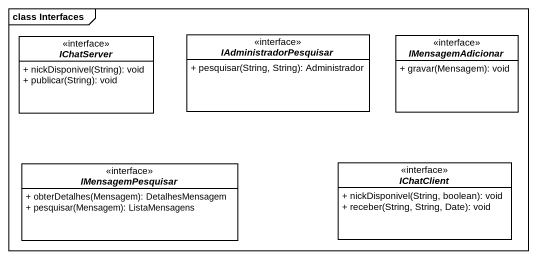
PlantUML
@startuml
mainframe class Interfaces
hide circle
hide empty members
skinparam classAttributeIconSize 0
interface IChatServer <<interface>> {
  + nickDisponivel(String): void
  + publicar(String): void
}
interface IAdministradorPesquisar <<interface>> {
  + pesquisar(String, String): Administrador
}
interface IMensagemAdicionar <<interface>> {
  + gravar(Mensagem): void
}
interface IMensagemPesquisar <<interface>> {
  + obterDetalhes(Mensagem): DetalhesMensagem
  + pesquisar(Mensagem): ListaMensagens
}
interface IChatClient <<interface>> {
  + nickDisponivel(String, boolean): void
  + receber(String, String, Date): void
}
@enduml
